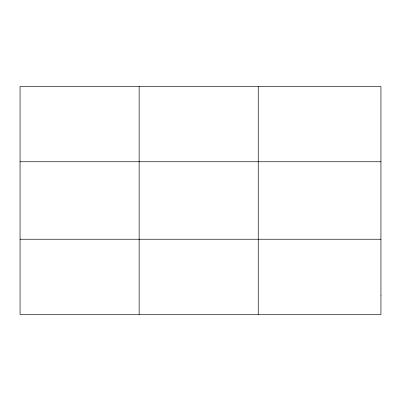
<?xml version="1.0" encoding="UTF-8"?>
<svg xmlns="http://www.w3.org/2000/svg" width="401" height="401" viewBox="0 0 401 401"><rect width="100%" height="100%" fill="white"/><g stroke="black" fill="none" stroke-linecap="round" stroke-linejoin="round"><path stroke-width="0.6" d="M139.147 86.556L139.147 314.444M258.244 86.556L258.244 314.444M20.05 161.758L380.95 161.758M20.05 239.242L380.95 239.242M380.95 295.642L380.95 314.444L20.05 314.444L20.05 86.556L380.95 86.556L380.95 295.642"/></g></svg>
